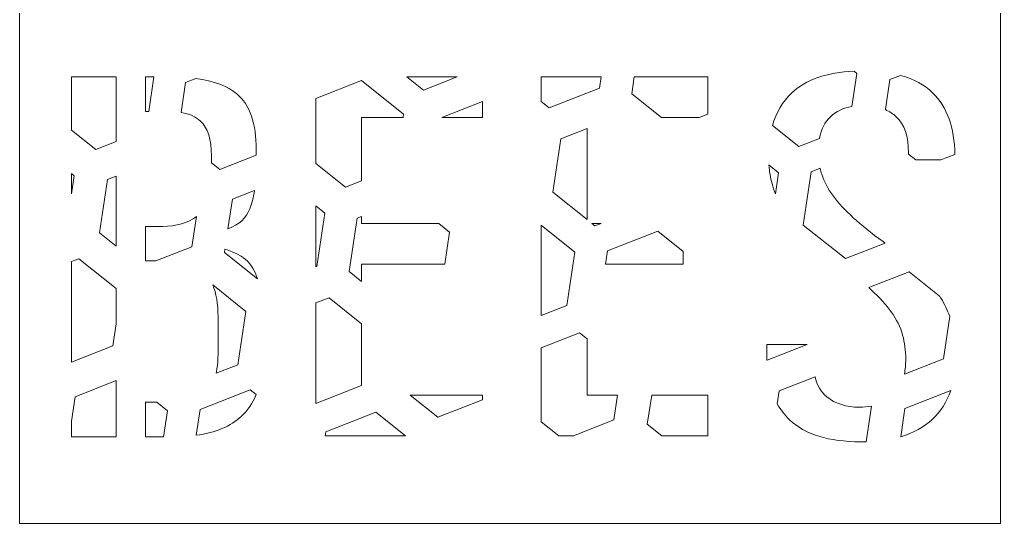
# Model space of a CAD drawing. Extents: x 54 to 4078, y -2000 to -23.
# Drawn here: x 84 to 916, y -2000 to -1573 of the extents above; entities that cross this region are included whole.
import ezdxf

# ---------------------------------------------------------------- set-up
doc = ezdxf.new("R2010")
doc.units = 0
doc.header["$MEASUREMENT"] = 0
doc.layers.add('Layer 1', color=7, linetype='Continuous', lineweight=0)

msp = doc.modelspace()

# ---------------------------------------------------------------- linework, layer by layer
at = {"layer": 'Layer 1'}
for points, knots in [([(84.32, -1078.13), (84.32, -1078.13), (84.32, -1999.87), (84.32, -1999.87), (84.32, -1999.87), (915.68, -1999.87), (915.68, -1999.87), (915.68, -1999.87), (915.68, -1078.13), (915.68, -1078.13), (915.68, -1078.13), (84.32, -1078.13), (84.32, -1078.13)], [0, 0, 0, 0, 1, 1, 1, 2, 2, 2, 3, 3, 3, 4, 4, 4, 4]), ([(789.87, -1646.68), (782.55, -1648), (776.41, -1650.95), (771.62, -1655.49), (766.9, -1659.96), (763.77, -1666.11), (762.28, -1673.78), (762.28, -1673.78), (744.74, -1680.68), (744.74, -1680.68), (744.74, -1680.68), (722.39, -1662.88), (722.39, -1662.88), (725.55, -1651.83), (731.07, -1642.56), (738.8, -1635.31), (750.72, -1624.11), (768.5, -1617.88), (791.61, -1616.8), (791.61, -1616.8), (794.06, -1618.76), (794.06, -1618.76), (794.06, -1618.76), (789.87, -1646.68), (789.87, -1646.68)], [0, 0, 0, 0, 1, 1, 1, 2, 2, 2, 3, 3, 3, 4, 4, 4, 5, 5, 5, 6, 6, 6, 7, 7, 7, 8, 8, 8, 8]), ([(865.2, -1692.1), (865.2, -1692.1), (844.08, -1692.1), (844.08, -1692.1), (844.08, -1692.1), (837.76, -1687.07), (837.76, -1687.07), (837.76, -1687.07), (837.76, -1686.03), (837.76, -1686.03), (837.76, -1672.26), (834.29, -1661.99), (827.44, -1655.49), (824.84, -1653.03), (821.75, -1651.01), (818.27, -1649.48), (818.27, -1649.48), (822.1, -1623.99), (822.1, -1623.99), (822.1, -1623.99), (831.12, -1620.44), (831.12, -1620.44), (842.26, -1623.49), (851.39, -1628.45), (858.27, -1635.18), (870.5, -1647.17), (876.83, -1664.74), (877.12, -1687.43), (877.12, -1687.43), (865.2, -1692.1), (865.2, -1692.1)], [0, 0, 0, 0, 1, 1, 1, 2, 2, 2, 3, 3, 3, 4, 4, 4, 5, 5, 5, 6, 6, 6, 7, 7, 7, 8, 8, 8, 9, 9, 9, 10, 10, 10, 10]), ([(128.29, -1666.83), (128.29, -1666.83), (128.29, -1621.77), (128.29, -1621.77), (128.29, -1621.77), (166.25, -1621.77), (166.25, -1621.77), (166.25, -1621.77), (166.25, -1676.41), (166.25, -1676.41), (166.25, -1676.41), (148.88, -1683.24), (148.88, -1683.24), (148.88, -1683.24), (128.29, -1666.83), (128.29, -1666.83)], [0, 0, 0, 0, 1, 1, 1, 2, 2, 2, 3, 3, 3, 4, 4, 4, 5, 5, 5, 5]), ([(198.15, -1621.77), (198.15, -1621.77), (193.75, -1651.04), (193.75, -1651.04), (193.75, -1651.04), (191.09, -1651.04), (191.09, -1651.04), (191.09, -1651.04), (191.09, -1621.77), (191.09, -1621.77), (191.09, -1621.77), (198.15, -1621.77), (198.15, -1621.77)], [0, 0, 0, 0, 1, 1, 1, 2, 2, 2, 3, 3, 3, 4, 4, 4, 4]), ([(268.56, -1636.2), (279.4, -1645.42), (284.89, -1661.29), (284.89, -1683.35), (284.89, -1683.35), (284.89, -1688.06), (284.89, -1688.06), (284.89, -1688.06), (253.94, -1700.22), (253.94, -1700.22), (253.94, -1700.22), (246.92, -1694.63), (246.92, -1694.63), (246.92, -1694.63), (246.92, -1688.71), (246.92, -1688.71), (246.92, -1674.52), (243.89, -1664.86), (237.63, -1659.16), (233.5, -1655.4), (228.09, -1653.01), (221.18, -1651.85), (221.18, -1651.85), (224.98, -1626.54), (224.98, -1626.54), (224.98, -1626.54), (233.75, -1623.1), (233.75, -1623.1), (249.03, -1625.13), (260.73, -1629.54), (268.56, -1636.2)], [0, 0, 0, 0, 1, 1, 1, 2, 2, 2, 3, 3, 3, 4, 4, 4, 5, 5, 5, 6, 6, 6, 7, 7, 7, 8, 8, 8, 9, 9, 9, 10, 10, 10, 10]), ([(374.22, -1656.17), (374.22, -1656.17), (374.22, -1709.81), (374.22, -1709.81), (374.22, -1709.81), (360.5, -1715.19), (360.5, -1715.19), (360.5, -1715.19), (335.32, -1695.12), (335.32, -1695.12), (335.32, -1695.12), (335.32, -1640.03), (335.32, -1640.03), (335.32, -1640.03), (374.1, -1624.79), (374.1, -1624.79), (374.1, -1624.79), (409.84, -1653.28), (409.84, -1653.28), (409.84, -1653.28), (409.4, -1656.17), (409.4, -1656.17), (409.4, -1656.17), (374.22, -1656.17), (374.22, -1656.17)], [0, 0, 0, 0, 1, 1, 1, 2, 2, 2, 3, 3, 3, 4, 4, 4, 5, 5, 5, 6, 6, 6, 7, 7, 7, 8, 8, 8, 8]), ([(412.47, -1621.77), (412.47, -1621.77), (455.29, -1621.77), (455.29, -1621.77), (455.29, -1621.77), (426.62, -1633.05), (426.62, -1633.05), (426.62, -1633.05), (412.47, -1621.77), (412.47, -1621.77)], [0, 0, 0, 0, 1, 1, 1, 2, 2, 2, 3, 3, 3, 3]), ([(575.73, -1631.3), (575.73, -1631.3), (533.18, -1648.02), (533.18, -1648.02), (533.18, -1648.02), (526.52, -1642.71), (526.52, -1642.71), (526.52, -1642.71), (526.52, -1621.77), (526.52, -1621.77), (526.52, -1621.77), (577.15, -1621.77), (577.15, -1621.77), (577.15, -1621.77), (575.73, -1631.3), (575.73, -1631.3)], [0, 0, 0, 0, 1, 1, 1, 2, 2, 2, 3, 3, 3, 4, 4, 4, 5, 5, 5, 5]), ([(603.24, -1636.09), (603.24, -1636.09), (605.39, -1621.77), (605.39, -1621.77), (605.39, -1621.77), (667.77, -1621.77), (667.77, -1621.77), (667.77, -1621.77), (667.77, -1653.26), (667.77, -1653.26), (667.77, -1653.26), (660.36, -1656.17), (660.36, -1656.17), (660.36, -1656.17), (628.44, -1656.17), (628.44, -1656.17), (628.44, -1656.17), (603.24, -1636.09), (603.24, -1636.09)], [0, 0, 0, 0, 1, 1, 1, 2, 2, 2, 3, 3, 3, 4, 4, 4, 5, 5, 5, 6, 6, 6, 6]), ([(442.18, -1656.17), (442.18, -1656.17), (476.56, -1642.67), (476.56, -1642.67), (476.56, -1642.67), (476.56, -1656.17), (476.56, -1656.17), (476.56, -1656.17), (442.18, -1656.17), (442.18, -1656.17)], [0, 0, 0, 0, 1, 1, 1, 2, 2, 2, 3, 3, 3, 3]), ([(536.31, -1719.37), (536.31, -1719.37), (543.1, -1674.17), (543.1, -1674.17), (543.1, -1674.17), (565.42, -1665.41), (565.42, -1665.41), (565.42, -1665.41), (565.42, -1742.58), (565.42, -1742.58), (565.42, -1742.58), (536.31, -1719.37), (536.31, -1719.37)], [0, 0, 0, 0, 1, 1, 1, 2, 2, 2, 3, 3, 3, 4, 4, 4, 4]), ([(128.29, -1720.85), (128.29, -1720.85), (128.29, -1703.64), (128.29, -1703.64), (128.29, -1703.64), (130.6, -1705.48), (130.6, -1705.48), (130.6, -1705.48), (128.29, -1720.85), (128.29, -1720.85)], [0, 0, 0, 0, 1, 1, 1, 2, 2, 2, 3, 3, 3, 3]), ([(727.71, -1702.93), (727.71, -1702.93), (725.02, -1720.83), (725.02, -1720.83), (723.83, -1717.98), (722.85, -1715.13), (722.1, -1712.28), (720.75, -1707.24), (719.85, -1701.88), (719.43, -1696.32), (719.43, -1696.32), (727.71, -1702.93), (727.71, -1702.93)], [0, 0, 0, 0, 1, 1, 1, 2, 2, 2, 3, 3, 3, 4, 4, 4, 4]), ([(755.32, -1702.02), (755.32, -1702.02), (762.83, -1699.06), (762.83, -1699.06), (763.23, -1700.81), (763.7, -1702.55), (764.25, -1704.24), (766.24, -1710.39), (769.56, -1716.61), (774.12, -1722.72), (778.45, -1728.54), (784.13, -1734.69), (791.01, -1741.02), (797.76, -1747.24), (806.3, -1754.05), (816.37, -1761.27), (816.89, -1761.67), (817.42, -1762.07), (817.94, -1762.47), (817.94, -1762.47), (784.27, -1775.69), (784.27, -1775.69), (784.27, -1775.69), (748.53, -1747.2), (748.53, -1747.2), (748.53, -1747.2), (755.32, -1702.02), (755.32, -1702.02)], [0, 0, 0, 0, 1, 1, 1, 2, 2, 2, 3, 3, 3, 4, 4, 4, 5, 5, 5, 6, 6, 6, 7, 7, 7, 8, 8, 8, 9, 9, 9, 9]), ([(152.08, -1753.88), (152.08, -1753.88), (158.88, -1708.69), (158.88, -1708.69), (158.88, -1708.69), (166.25, -1705.79), (166.25, -1705.79), (166.25, -1705.79), (166.25, -1765.18), (166.25, -1765.18), (166.25, -1765.18), (152.08, -1753.88), (152.08, -1753.88)], [0, 0, 0, 0, 1, 1, 1, 2, 2, 2, 3, 3, 3, 4, 4, 4, 4]), ([(260.87, -1750.55), (260.87, -1750.55), (264.67, -1725.25), (264.67, -1725.25), (264.67, -1725.25), (283.43, -1717.87), (283.43, -1717.87), (282.53, -1723.92), (281.18, -1729.19), (279.43, -1733.62), (276.42, -1741.29), (270.33, -1746.83), (260.87, -1750.55)], [0, 0, 0, 0, 1, 1, 1, 2, 2, 2, 3, 3, 3, 4, 4, 4, 4]), ([(335.32, -1782.55), (335.32, -1782.55), (335.32, -1730.93), (335.32, -1730.93), (335.32, -1730.93), (342.96, -1737.02), (342.96, -1737.02), (342.96, -1737.02), (336.17, -1782.22), (336.17, -1782.22), (336.17, -1782.22), (335.32, -1782.55), (335.32, -1782.55)], [0, 0, 0, 0, 1, 1, 1, 2, 2, 2, 3, 3, 3, 4, 4, 4, 4]), ([(234.24, -1739.86), (234.24, -1739.86), (230.37, -1765.66), (230.37, -1765.66), (230.37, -1765.66), (199.84, -1777.65), (199.84, -1777.65), (199.84, -1777.65), (191.09, -1777.65), (191.09, -1777.65), (191.09, -1777.65), (191.09, -1748.38), (191.09, -1748.38), (191.09, -1748.38), (205.43, -1748.38), (205.43, -1748.38), (217.22, -1748.38), (226.91, -1745.52), (234.24, -1739.86)], [0, 0, 0, 0, 1, 1, 1, 2, 2, 2, 3, 3, 3, 4, 4, 4, 5, 5, 5, 6, 6, 6, 6]), ([(374.22, -1780.21), (374.22, -1780.21), (374.22, -1794.99), (374.22, -1794.99), (374.22, -1794.99), (363.63, -1786.55), (363.63, -1786.55), (363.63, -1786.55), (370.43, -1741.36), (370.43, -1741.36), (370.43, -1741.36), (374.22, -1739.86), (374.22, -1739.86), (374.22, -1739.86), (374.22, -1745.82), (374.22, -1745.82), (374.22, -1745.82), (439.55, -1745.82), (439.55, -1745.82), (439.55, -1745.82), (448.71, -1753.11), (448.71, -1753.11), (448.71, -1753.11), (444.64, -1780.21), (444.64, -1780.21), (444.64, -1780.21), (374.22, -1780.21), (374.22, -1780.21)], [0, 0, 0, 0, 1, 1, 1, 2, 2, 2, 3, 3, 3, 4, 4, 4, 5, 5, 5, 6, 6, 6, 7, 7, 7, 8, 8, 8, 9, 9, 9, 9]), ([(577.25, -1745.82), (577.25, -1745.82), (572.05, -1747.86), (572.05, -1747.86), (572.05, -1747.86), (569.49, -1745.82), (569.49, -1745.82), (569.49, -1745.82), (577.25, -1745.82), (577.25, -1745.82)], [0, 0, 0, 0, 1, 1, 1, 2, 2, 2, 3, 3, 3, 3]), ([(555.03, -1770.1), (555.03, -1770.1), (548.25, -1815.3), (548.25, -1815.3), (548.25, -1815.3), (526.52, -1823.84), (526.52, -1823.84), (526.52, -1823.84), (526.52, -1747.38), (526.52, -1747.38), (526.52, -1747.38), (555.03, -1770.1), (555.03, -1770.1)], [0, 0, 0, 0, 1, 1, 1, 2, 2, 2, 3, 3, 3, 4, 4, 4, 4]), ([(646.84, -1769.73), (646.84, -1769.73), (646.84, -1780.21), (646.84, -1780.21), (646.84, -1780.21), (580.99, -1780.21), (580.99, -1780.21), (580.99, -1780.21), (582.64, -1769.19), (582.64, -1769.19), (582.64, -1769.19), (625.18, -1752.48), (625.18, -1752.48), (625.18, -1752.48), (646.84, -1769.73), (646.84, -1769.73)], [0, 0, 0, 0, 1, 1, 1, 2, 2, 2, 3, 3, 3, 4, 4, 4, 5, 5, 5, 5]), ([(257.88, -1770.45), (257.88, -1770.45), (258.29, -1767.72), (258.29, -1767.72), (258.29, -1767.72), (260.12, -1768.28), (260.12, -1768.28), (272.31, -1772.11), (280.1, -1778.39), (283.93, -1787.48), (284.63, -1789.15), (285.28, -1790.92), (285.87, -1792.75), (285.87, -1792.75), (257.88, -1770.45), (257.88, -1770.45)], [0, 0, 0, 0, 1, 1, 1, 2, 2, 2, 3, 3, 3, 4, 4, 4, 5, 5, 5, 5]), ([(134.54, -1775.71), (134.54, -1775.71), (166.25, -1801), (166.25, -1801), (166.25, -1801), (166.25, -1830.96), (166.25, -1830.96), (166.25, -1830.96), (163.48, -1849.39), (163.48, -1849.39), (163.48, -1849.39), (128.29, -1863.22), (128.29, -1863.22), (128.29, -1863.22), (128.29, -1778.17), (128.29, -1778.17), (128.29, -1778.17), (134.54, -1775.71), (134.54, -1775.71)], [0, 0, 0, 0, 1, 1, 1, 2, 2, 2, 3, 3, 3, 4, 4, 4, 5, 5, 5, 6, 6, 6, 6]), ([(867.37, -1860.46), (867.37, -1860.46), (834.34, -1873.43), (834.34, -1873.43), (835.07, -1869.66), (835.43, -1865.48), (835.43, -1860.97), (835.43, -1853.68), (834.55, -1846.74), (832.82, -1840.35), (831, -1833.7), (827.74, -1827.09), (823.12, -1820.71), (818.78, -1814.72), (813.08, -1808.46), (806.18, -1802.12), (805.51, -1801.51), (804.82, -1800.89), (804.11, -1800.25), (804.11, -1800.25), (838.41, -1786.77), (838.41, -1786.77), (838.41, -1786.77), (863.87, -1807.05), (863.87, -1807.05), (864.39, -1807.85), (864.89, -1808.63), (865.37, -1809.39), (868.41, -1814.29), (870.9, -1819.33), (872.79, -1824.39), (872.79, -1824.39), (867.37, -1860.46), (867.37, -1860.46)], [0, 0, 0, 0, 1, 1, 1, 2, 2, 2, 3, 3, 3, 4, 4, 4, 5, 5, 5, 6, 6, 6, 7, 7, 7, 8, 8, 8, 9, 9, 9, 10, 10, 10, 11, 11, 11, 11]), ([(247.98, -1797.95), (247.98, -1797.95), (276.04, -1820.3), (276.04, -1820.3), (276.04, -1820.3), (269.24, -1865.5), (269.24, -1865.5), (269.24, -1865.5), (250.9, -1872.7), (250.9, -1872.7), (251.98, -1868.24), (252.51, -1863.09), (252.51, -1857.12), (252.51, -1857.12), (252.51, -1825.04), (252.51, -1825.04), (252.51, -1813.82), (251.02, -1804.86), (247.98, -1797.95)], [0, 0, 0, 0, 1, 1, 1, 2, 2, 2, 3, 3, 3, 4, 4, 4, 5, 5, 5, 6, 6, 6, 6]), ([(335.32, -1898.29), (335.32, -1898.29), (335.32, -1813.23), (335.32, -1813.23), (335.32, -1813.23), (346.6, -1808.8), (346.6, -1808.8), (346.6, -1808.8), (374.22, -1830.8), (374.22, -1830.8), (374.22, -1830.8), (374.22, -1883.01), (374.22, -1883.01), (374.22, -1883.01), (335.32, -1898.29), (335.32, -1898.29)], [0, 0, 0, 0, 1, 1, 1, 2, 2, 2, 3, 3, 3, 4, 4, 4, 5, 5, 5, 5]), ([(591.08, -1891.24), (591.08, -1891.24), (587.94, -1912.19), (587.94, -1912.19), (587.94, -1912.19), (553.69, -1925.65), (553.69, -1925.65), (553.69, -1925.65), (541.31, -1925.65), (541.31, -1925.65), (541.31, -1925.65), (526.52, -1913.86), (526.52, -1913.86), (526.52, -1913.86), (526.52, -1851.26), (526.52, -1851.26), (526.52, -1851.26), (558.98, -1838.51), (558.98, -1838.51), (558.98, -1838.51), (565.42, -1843.65), (565.42, -1843.65), (565.42, -1843.65), (565.42, -1891.24), (565.42, -1891.24), (565.42, -1891.24), (591.08, -1891.24), (591.08, -1891.24)], [0, 0, 0, 0, 1, 1, 1, 2, 2, 2, 3, 3, 3, 4, 4, 4, 5, 5, 5, 6, 6, 6, 7, 7, 7, 8, 8, 8, 9, 9, 9, 9]), ([(717.73, -1848.47), (717.73, -1848.47), (751.81, -1848.47), (751.81, -1848.47), (751.81, -1848.47), (718.08, -1861.72), (718.08, -1861.72), (718.08, -1861.72), (717.77, -1861.48), (717.77, -1861.48), (717.74, -1860.47), (717.73, -1859.44), (717.73, -1858.4), (717.73, -1858.4), (717.73, -1848.47), (717.73, -1848.47)], [0, 0, 0, 0, 1, 1, 1, 2, 2, 2, 3, 3, 3, 4, 4, 4, 5, 5, 5, 5]), ([(728.26, -1887.65), (728.26, -1887.65), (758.59, -1875.73), (758.59, -1875.73), (760.37, -1883.07), (763.71, -1888.79), (768.58, -1892.75), (775.69, -1898.56), (785, -1901.51), (796.26, -1901.51), (799.82, -1901.51), (803.2, -1901.22), (806.36, -1900.65), (806.36, -1900.65), (801.83, -1930.72), (801.83, -1930.72), (800.31, -1930.76), (798.76, -1930.77), (797.19, -1930.77), (770.12, -1930.77), (749.86, -1924.52), (736.99, -1912.16), (732.89, -1908.25), (729.4, -1903.68), (726.6, -1898.62), (726.6, -1898.62), (728.26, -1887.65), (728.26, -1887.65)], [0, 0, 0, 0, 1, 1, 1, 2, 2, 2, 3, 3, 3, 4, 4, 4, 5, 5, 5, 6, 6, 6, 7, 7, 7, 8, 8, 8, 9, 9, 9, 9]), ([(128.29, -1926.5), (128.29, -1926.5), (128.29, -1913.37), (128.29, -1913.37), (128.29, -1913.37), (131.4, -1892.69), (131.4, -1892.69), (131.4, -1892.69), (166.25, -1878.98), (166.25, -1878.98), (166.25, -1878.98), (166.25, -1926.5), (166.25, -1926.5), (166.25, -1926.5), (128.29, -1926.5), (128.29, -1926.5)], [0, 0, 0, 0, 1, 1, 1, 2, 2, 2, 3, 3, 3, 4, 4, 4, 5, 5, 5, 5]), ([(237.29, -1903.54), (237.29, -1903.54), (279.83, -1886.83), (279.83, -1886.83), (279.83, -1886.83), (284.85, -1890.84), (284.85, -1890.84), (281.86, -1898.07), (277.61, -1904.27), (272.24, -1909.29), (263.21, -1917.69), (250.36, -1923.08), (234.02, -1925.31), (234.02, -1925.31), (237.29, -1903.54), (237.29, -1903.54)], [0, 0, 0, 0, 1, 1, 1, 2, 2, 2, 3, 3, 3, 4, 4, 4, 5, 5, 5, 5]), ([(415.33, -1891.24), (415.33, -1891.24), (476.56, -1891.24), (476.56, -1891.24), (476.56, -1891.24), (476.56, -1895.26), (476.56, -1895.26), (476.56, -1895.26), (438.92, -1910.05), (438.92, -1910.05), (438.92, -1910.05), (415.33, -1891.24), (415.33, -1891.24)], [0, 0, 0, 0, 1, 1, 1, 2, 2, 2, 3, 3, 3, 4, 4, 4, 4]), ([(616.41, -1915.87), (616.41, -1915.87), (620.11, -1891.24), (620.11, -1891.24), (620.11, -1891.24), (667.77, -1891.24), (667.77, -1891.24), (667.77, -1891.24), (667.77, -1925.65), (667.77, -1925.65), (667.77, -1925.65), (628.69, -1925.65), (628.69, -1925.65), (628.69, -1925.65), (616.41, -1915.87), (616.41, -1915.87)], [0, 0, 0, 0, 1, 1, 1, 2, 2, 2, 3, 3, 3, 4, 4, 4, 5, 5, 5, 5]), ([(873.56, -1887.4), (870.22, -1897.13), (864.99, -1905.35), (857.98, -1911.87), (850.94, -1918.41), (841.97, -1923.3), (831.24, -1926.45), (831.24, -1926.45), (834.82, -1902.62), (834.82, -1902.62), (834.82, -1902.62), (873.56, -1887.4), (873.56, -1887.4)], [0, 0, 0, 0, 1, 1, 1, 2, 2, 2, 3, 3, 3, 4, 4, 4, 4]), ([(206.37, -1926.5), (206.37, -1926.5), (191.09, -1926.5), (191.09, -1926.5), (191.09, -1926.5), (191.09, -1897.23), (191.09, -1897.23), (191.09, -1897.23), (200.62, -1897.23), (200.62, -1897.23), (200.62, -1897.23), (209.68, -1904.46), (209.68, -1904.46), (209.68, -1904.46), (206.37, -1926.5), (206.37, -1926.5)], [0, 0, 0, 0, 1, 1, 1, 2, 2, 2, 3, 3, 3, 4, 4, 4, 5, 5, 5, 5]), ([(386.31, -1905.69), (386.31, -1905.69), (411.36, -1925.65), (411.36, -1925.65), (411.36, -1925.65), (343.28, -1925.65), (343.28, -1925.65), (343.28, -1925.65), (343.77, -1922.4), (343.77, -1922.4), (343.77, -1922.4), (386.31, -1905.69), (386.31, -1905.69)], [0, 0, 0, 0, 1, 1, 1, 2, 2, 2, 3, 3, 3, 4, 4, 4, 4])]:
    msp.add_open_spline(points, degree=3, knots=knots, dxfattribs=at)

doc.saveas('drawing.dxf')
